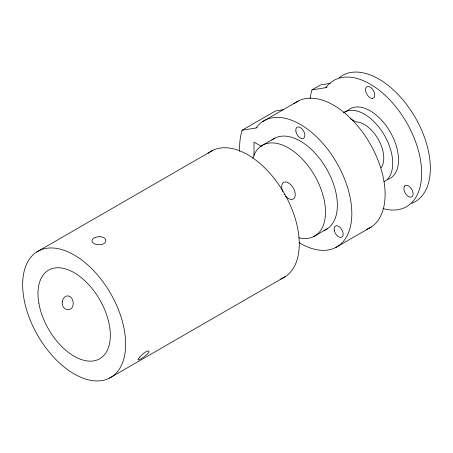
<?xml version="1.0" encoding="UTF-8"?>
<svg xmlns="http://www.w3.org/2000/svg" width="453" height="453" viewBox="0 0 453 453"><rect width="100%" height="100%" fill="white"/><g stroke="black" fill="none" stroke-linecap="round" stroke-linejoin="round"><path stroke-width="0.68" d="M283.759 109.671L275.401 111.019L242.123 130.226L241.472 132.452A85.934 49.615 60 0 0 239.603 151.336M330.396 83.324L320.645 84.898L311.964 89.909L311.313 92.129A85.934 49.615 60 0 0 310.056 98.601M242.123 130.226L256.053 127.984L256.84 126.902A72.837 42.055 60 0 1 345.718 181.981A72.837 42.055 60 0 1 299.246 242.712M311.964 89.909L325.894 87.661L326.681 86.58A72.837 42.055 60 0 1 411.834 132.655A72.837 42.055 60 0 1 382.972 208.556M139.184 357.762L139.399 357.508A6.965 1.755 -40.6 0 1 143.188 353.765L143.533 353.482A6.92 2.078 -42.9 0 1 147.723 351.064L147.938 351.018A6.965 1.755 -40.6 0 1 148.929 352.004L148.85 352.185A6.959 1.41 -38.4 0 1 146.931 354.518A6.948 1.065 -36.3 0 1 140.889 358.872A6.948 1.065 -36.3 0 1 138.029 359.659A6.959 1.41 -38.4 0 1 139.184 357.762M36.608 252.066L212.508 150.515M262.78 121.489L298.34 100.957M256.053 127.984L257.264 127.282M325.894 87.661L327.055 86.993M261.46 145.866L274.971 138.063M344.858 112.242L347.751 110.572M313.816 236.54L327.321 228.742M109.411 378.164A72.837 42.055 60 0 0 89.043 266.115A72.837 42.055 60 0 0 24.009 299.088A72.837 42.055 60 0 0 109.411 378.164L285.311 276.613M335.582 247.587L371.143 227.055M350.265 118.703L355.758 121.874L356.494 121.891A27.418 15.827 60 0 1 378.787 140.232A27.418 15.827 60 0 1 381.166 167.78M261.381 146.359L254.031 142.112L254.031 155.402M208.08 153.403A72.837 42.055 60 0 1 284.184 193.199A72.837 42.055 60 0 1 280.594 279.003M339.161 77.723A72.837 42.055 60 0 1 415.265 117.52A72.837 42.055 60 0 1 411.675 203.323M348.187 110.164A40.102 23.154 60 0 1 390.492 132.469A40.102 23.154 60 0 1 387.451 179.484M343.567 112.627A40.102 23.154 60 0 1 384.286 135.085A40.102 23.154 60 0 1 383.918 181.896M271.789 140.141A52.378 30.238 60 0 1 326.511 168.759A52.378 30.238 60 0 1 323.935 230.458M298.793 237.763A52.378 30.238 60 0 0 315.854 177.757A52.378 30.238 60 0 0 254.025 155.102L253.238 157.174A52.378 30.238 60 0 0 252.893 158.261M282.31 190.52A9.615 5.549 60 0 1 287.468 182.383A9.615 5.549 60 0 1 295.186 195.758A9.615 5.549 60 0 1 285.566 196.16M284.467 194.773A9.615 5.549 60 0 1 284.127 194.275M282.723 191.619A9.615 5.549 60 0 1 282.502 191.07M293.918 103.845A72.837 42.055 60 0 1 370.022 143.641A72.837 42.055 60 0 1 366.432 229.445M62.338 301.268L62.316 301.392A6.971 5.413 89.4 0 0 62.361 304.433L62.457 304.858A6.959 5.504 84 0 0 63.743 307.491L64.009 307.802A6.976 5.595 78.3 0 0 66.563 309.512L66.919 309.614A6.914 5.6 72.3 0 0 72.707 306.279L72.837 305.894A6.976 5.595 78.3 0 0 73.159 302.525L73.103 302.089A6.959 5.504 84 0 0 72.214 299.218L72.021 298.855A6.971 5.413 89.4 0 0 70.294 296.789L69.983 296.59A6.937 5.266 -85.6 0 0 62.401 300.968L62.338 301.268M404.586 186.115L404.438 186.319A6.546 3.783 60 0 0 407.723 196.064A6.546 3.783 60 0 0 413.062 192.984A6.546 3.783 60 0 0 406.262 185.266L406.013 185.294A6.546 3.783 60 0 0 404.586 186.115M372.643 98.38L372.394 98.403A6.546 3.783 60 0 1 367.932 95.826L367.683 95.515A6.546 3.783 60 0 1 366.658 86.914A6.546 3.783 60 0 1 373.668 90.962A6.546 3.783 60 0 1 372.643 98.38M99.564 236.698L99.524 236.698A6.942 3.613 -4.5 0 0 91.942 241.075L91.999 241.313A6.965 3.89 -1.5 0 0 93.952 243.42L94.269 243.595A6.959 4.145 1.6 0 0 98.216 244.682L98.652 244.711A6.942 4.366 4.9 0 0 105.826 240.571L105.798 240.305A6.959 4.145 1.6 0 0 104.099 237.921L103.788 237.74A6.965 3.89 -1.5 0 0 99.966 236.715L99.564 236.698M38.941 303.663A51.149 29.53 60 0 0 98.913 359.195A51.149 29.53 60 0 0 84.609 280.509A51.149 29.53 60 0 0 38.941 303.663M295.911 131.529A6.444 3.72 60 0 0 303.521 138.352A6.444 3.72 60 0 0 301.539 128.386A6.444 3.72 60 0 0 295.911 131.529M334.201 230.09A6.444 3.72 60 0 0 341.709 237.23A6.444 3.72 60 0 0 340.056 227.361A6.444 3.72 60 0 0 334.201 230.09"/></g></svg>
